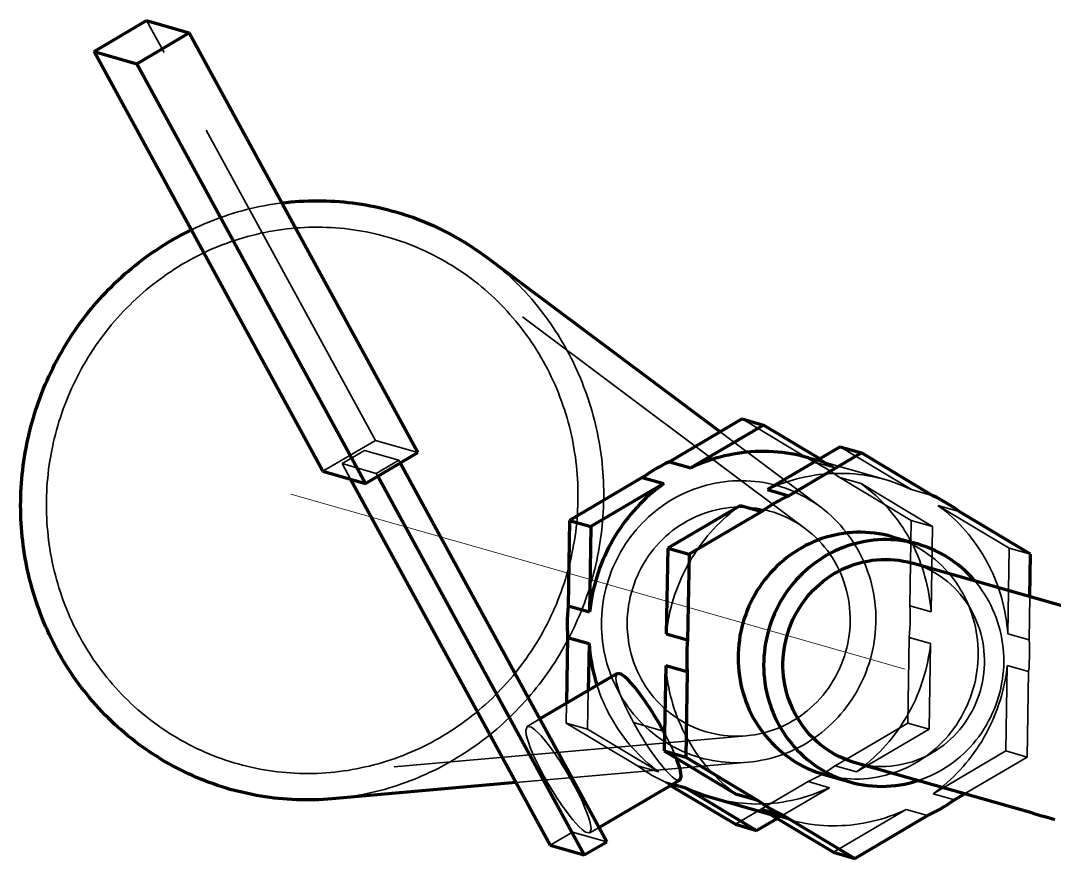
# Model space of a CAD drawing. Header units: millimetres. Extents: x 0 to 2208, y 0 to 420.
# Drawn here: x 66.9 to 78.6, y 114.28 to 123.77 of the extents above; entities that cross this region are included whole.
import ezdxf

# ---------------------------------------------------------------- set-up
doc = ezdxf.new("R2010")
doc.units = ezdxf.units.MM
doc.linetypes.add('IRAM-E-TRAZOS', pattern=[5, 4, -1])
doc.linetypes.add('IRAM-F-TRAZO-PUNTO', pattern=[20, 15, -2, 1, -2])
for name, color, linetype, lineweight in [('01-VISIBLE', 7, 'CONTINUOUS', 70), ('02-OCULTA', 4, 'IRAM-E-TRAZOS', 35), ('03-EJE', 1, 'IRAM-F-TRAZO-PUNTO', 18)]:
    doc.layers.add(name, color=color, linetype=linetype, lineweight=lineweight)

msp = doc.modelspace()

# ---------------------------------------------------------------- linework, layer by layer
at = {"layer": '01-VISIBLE'}
for p, q in [((67.728, 123.417), (68.322, 123.766)), ((68.322, 123.766), (68.804, 123.629)), ((68.21, 123.279), (68.804, 123.629)), ((71.393, 118.877), (68.804, 123.629)), ((70.317, 118.665), (67.728, 123.417)), ((67.728, 123.417), (68.21, 123.279)), ((70.799, 118.528), (68.21, 123.279)), ((74.812, 119.11), (72.168, 121.09)), ((75.061, 119.257), (74.238, 118.773)), ((75.061, 119.257), (75.302, 119.188)), ((75.302, 119.188), (74.48, 118.704)), ((75.941, 118.805), (75.302, 119.188)), ((70.799, 118.528), (71.393, 118.877)), ((76.171, 118.941), (75.348, 118.457)), ((76.413, 118.872), (75.59, 118.388)), ((76.171, 118.941), (76.413, 118.872)), ((77.219, 118.388), (76.413, 118.872)), ((73.529, 114.471), (71.193, 118.759)), ((74.238, 118.773), (74.48, 118.704)), ((75.812, 118.817), (75.912, 118.789)), ((70.317, 118.665), (70.799, 118.528)), ((72.889, 114.431), (70.63, 118.576)), ((73.275, 114.321), (70.938, 118.609)), ((73.932, 118.593), (73.109, 118.109)), ((74.174, 118.525), (73.351, 118.041)), ((73.932, 118.593), (74.174, 118.525)), ((75.348, 118.457), (75.59, 118.388)), ((75.042, 118.277), (74.22, 117.794)), ((75.042, 118.277), (75.284, 118.209)), ((75.284, 118.209), (74.461, 117.725)), ((78.326, 117.725), (77.519, 118.209)), ((73.109, 118.109), (73.093, 117.142)), ((73.109, 118.109), (73.351, 118.041)), ((73.351, 118.041), (73.335, 117.073)), ((76.758, 117.924), (77.047, 117.842)), ((74.22, 117.794), (74.203, 116.826)), ((74.22, 117.794), (74.461, 117.725)), ((74.461, 117.725), (74.445, 116.757)), ((78.318, 117.246), (78.326, 117.725)), ((78.996, 117.053), (76.986, 117.625)), ((73.093, 117.142), (73.335, 117.073)), ((73.087, 116.782), (73.075, 116.04)), ((73.087, 116.782), (73.329, 116.714)), ((74.203, 116.826), (74.445, 116.757)), ((73.329, 116.714), (73.32, 116.184)), ((74.197, 116.466), (74.181, 115.499)), ((74.197, 116.466), (74.439, 116.398)), ((73.647, 116.376), (72.772, 115.861)), ((74.439, 116.398), (74.423, 115.43)), ((74.181, 115.499), (74.423, 115.43)), ((74.181, 115.499), (74.988, 115.015)), ((74.423, 115.43), (75.229, 114.947)), ((78.353, 114.793), (76.342, 115.365)), ((72.502, 115.14), (70.422, 114.956)), ((74.356, 115.169), (73.442, 114.631)), ((74.278, 115.123), (74.419, 115.083)), ((75.991, 115.231), (76.281, 115.149)), ((74.251, 115.107), (74.985, 114.668)), ((74.419, 115.083), (75.226, 114.599)), ((74.988, 115.015), (75.229, 114.947)), ((77.465, 114.947), (77.579, 115.013)), ((74.717, 114.97), (75.377, 114.782)), ((75.288, 114.835), (75.529, 114.767)), ((75.288, 114.835), (76.095, 114.352)), ((75.529, 114.767), (76.336, 114.283)), ((76.336, 114.283), (77.159, 114.767)), ((74.985, 114.668), (75.226, 114.599)), ((75.226, 114.599), (75.457, 114.734)), ((72.889, 114.431), (73.275, 114.321)), ((73.275, 114.321), (73.529, 114.471)), ((76.095, 114.352), (76.336, 114.283))]:
    msp.add_line(p, q, dxfattribs=at)
for points in [[(69.854, 121.703), (69.903, 121.709), (69.953, 121.714), (70.003, 121.718), (70.053, 121.722), (70.103, 121.724), (70.153, 121.726), (70.203, 121.727), (70.253, 121.728), (70.303, 121.727), (70.353, 121.726), (70.403, 121.724), (70.453, 121.722), (70.503, 121.718), (70.553, 121.714), (70.603, 121.709), (70.653, 121.703), (70.702, 121.696), (70.752, 121.689), (70.801, 121.68), (70.851, 121.671), (70.9, 121.662), (70.949, 121.651), (70.997, 121.64), (71.046, 121.628), (71.094, 121.615), (71.143, 121.601), (71.191, 121.587), (71.238, 121.572), (71.286, 121.556), (71.333, 121.54), (71.38, 121.522), (71.427, 121.504), (71.473, 121.485), (71.519, 121.466), (71.565, 121.446), (71.611, 121.425), (71.656, 121.403), (71.701, 121.381), (71.745, 121.358), (71.789, 121.334), (71.833, 121.309), (71.876, 121.284), (71.919, 121.258), (71.962, 121.232), (72.004, 121.205), (72.045, 121.177), (72.087, 121.149), (72.127, 121.12), (72.168, 121.09)], [(67.311, 116.64), (67.287, 116.684), (67.264, 116.729), (67.242, 116.774), (67.22, 116.819), (67.199, 116.865), (67.179, 116.911), (67.159, 116.957), (67.14, 117.003), (67.122, 117.05), (67.104, 117.097), (67.087, 117.144), (67.071, 117.192), (67.056, 117.24), (67.041, 117.288), (67.027, 117.336), (67.014, 117.384), (67.001, 117.433), (66.989, 117.482), (66.978, 117.531), (66.967, 117.58), (66.958, 117.629), (66.948, 117.678), (66.94, 117.728), (66.933, 117.778), (66.926, 117.827), (66.92, 117.877), (66.914, 117.927), (66.909, 117.977), (66.905, 118.027), (66.902, 118.077), (66.9, 118.127), (66.898, 118.177), (66.897, 118.228), (66.896, 118.278), (66.897, 118.328), (66.898, 118.378), (66.9, 118.428), (66.902, 118.479), (66.905, 118.529), (66.909, 118.579), (66.914, 118.629), (66.919, 118.679), (66.926, 118.729), (66.932, 118.778), (66.94, 118.828), (66.948, 118.877), (66.957, 118.927), (66.967, 118.976), (66.977, 119.025), (66.988, 119.074), (67, 119.123), (67.013, 119.172), (67.026, 119.22), (67.04, 119.268), (67.054, 119.316), (67.069, 119.364), (67.085, 119.412), (67.102, 119.459), (67.119, 119.507), (67.137, 119.553), (67.156, 119.6), (67.175, 119.646), (67.195, 119.693), (67.215, 119.738), (67.237, 119.784), (67.259, 119.829), (67.281, 119.874), (67.304, 119.918), (67.328, 119.963), (67.353, 120.006), (67.378, 120.05), (67.403, 120.093), (67.43, 120.136), (67.457, 120.178), (67.484, 120.22), (67.512, 120.262), (67.541, 120.303), (67.57, 120.344), (67.6, 120.384), (67.631, 120.424), (67.662, 120.463), (67.694, 120.502), (67.726, 120.541), (67.759, 120.579), (67.792, 120.616), (67.826, 120.654), (67.86, 120.69), (67.895, 120.726), (67.931, 120.762), (67.966, 120.797), (68.003, 120.831), (68.04, 120.865), (68.077, 120.899), (68.115, 120.932), (68.154, 120.964), (68.193, 120.996), (68.232, 121.027), (68.272, 121.057), (68.312, 121.087), (68.353, 121.117), (68.394, 121.145), (68.436, 121.173), (68.478, 121.201), (68.52, 121.228), (68.563, 121.254), (68.606, 121.28), (68.65, 121.305), (68.694, 121.329), (68.738, 121.353), (68.783, 121.376), (68.828, 121.398)], [(75.812, 118.817), (75.763, 118.83), (75.714, 118.842), (75.664, 118.853), (75.614, 118.862), (75.564, 118.87), (75.514, 118.876), (75.464, 118.881), (75.413, 118.885), (75.363, 118.888), (75.312, 118.889), (75.262, 118.888), (75.211, 118.887), (75.161, 118.884), (75.11, 118.88), (75.06, 118.874), (75.01, 118.867), (74.96, 118.858), (74.91, 118.849), (74.861, 118.838), (74.812, 118.826), (74.763, 118.812), (74.715, 118.797), (74.667, 118.781), (74.619, 118.764), (74.572, 118.745), (74.526, 118.725), (74.48, 118.704)], [(74.238, 118.773), (74.193, 118.751), (74.148, 118.727), (74.103, 118.703), (74.059, 118.677), (74.016, 118.65), (73.974, 118.622), (73.932, 118.593)], [(74.174, 118.525), (74.133, 118.494), (74.093, 118.463), (74.053, 118.431), (74.015, 118.398), (73.977, 118.364), (73.94, 118.329), (73.904, 118.293), (73.869, 118.256), (73.835, 118.218), (73.802, 118.18), (73.77, 118.141), (73.739, 118.1), (73.709, 118.06), (73.68, 118.018), (73.652, 117.976), (73.625, 117.933), (73.599, 117.889), (73.574, 117.844), (73.55, 117.8), (73.528, 117.754), (73.506, 117.708), (73.486, 117.662), (73.467, 117.614), (73.449, 117.567), (73.432, 117.519), (73.416, 117.471), (73.402, 117.422), (73.389, 117.373), (73.376, 117.324), (73.366, 117.274), (73.356, 117.224), (73.348, 117.174), (73.34, 117.124), (73.335, 117.073)], [(75.59, 118.388), (75.544, 118.366), (75.499, 118.343), (75.455, 118.318), (75.411, 118.292), (75.368, 118.266), (75.325, 118.238), (75.284, 118.209)], [(77.519, 118.209), (77.479, 118.238), (77.437, 118.266), (77.395, 118.292), (77.352, 118.318), (77.309, 118.343), (77.264, 118.366), (77.219, 118.388)], [(76.758, 117.924), (76.709, 117.937), (76.66, 117.948), (76.61, 117.957), (76.561, 117.964), (76.511, 117.969), (76.46, 117.973), (76.41, 117.974), (76.36, 117.974), (76.309, 117.971), (76.259, 117.967), (76.209, 117.961), (76.16, 117.953), (76.11, 117.943), (76.061, 117.931), (76.013, 117.917), (75.965, 117.902), (75.918, 117.885), (75.871, 117.866), (75.825, 117.845), (75.78, 117.823), (75.736, 117.799), (75.693, 117.773), (75.65, 117.746), (75.609, 117.718), (75.568, 117.688), (75.529, 117.656), (75.491, 117.623), (75.454, 117.589), (75.419, 117.553), (75.384, 117.516), (75.351, 117.478), (75.32, 117.439), (75.29, 117.399), (75.261, 117.358), (75.233, 117.316), (75.208, 117.272), (75.183, 117.228), (75.161, 117.183), (75.139, 117.138), (75.12, 117.091), (75.102, 117.044), (75.086, 116.997), (75.071, 116.949), (75.058, 116.9), (75.047, 116.851), (75.037, 116.801), (75.03, 116.752), (75.023, 116.702), (75.019, 116.652), (75.017, 116.601), (75.016, 116.551), (75.017, 116.501), (75.02, 116.45), (75.024, 116.4), (75.03, 116.35), (75.038, 116.301), (75.048, 116.251), (75.06, 116.202), (75.073, 116.154), (75.088, 116.106), (75.105, 116.058), (75.123, 116.012), (75.143, 115.965), (75.165, 115.92), (75.188, 115.875), (75.214, 115.832), (75.24, 115.789), (75.268, 115.747), (75.298, 115.707), (75.329, 115.667), (75.362, 115.629), (75.396, 115.592), (75.431, 115.556), (75.468, 115.522), (75.506, 115.489), (75.545, 115.457), (75.585, 115.427), (75.627, 115.398), (75.669, 115.372), (75.713, 115.346), (75.757, 115.323), (75.803, 115.301), (75.849, 115.281), (75.896, 115.262), (75.943, 115.246), (75.991, 115.231)], [(77.047, 117.842), (76.999, 117.855), (76.949, 117.866), (76.9, 117.875), (76.85, 117.882), (76.8, 117.887), (76.75, 117.89), (76.7, 117.892), (76.649, 117.891), (76.599, 117.889), (76.549, 117.885), (76.499, 117.878), (76.449, 117.87), (76.4, 117.86), (76.351, 117.849), (76.303, 117.835), (76.255, 117.82), (76.207, 117.802), (76.161, 117.783), (76.115, 117.763), (76.07, 117.74), (76.025, 117.717), (75.982, 117.691), (75.94, 117.664), (75.898, 117.635), (75.858, 117.605), (75.819, 117.574), (75.781, 117.541), (75.744, 117.506), (75.708, 117.471), (75.674, 117.434), (75.641, 117.396), (75.609, 117.357), (75.579, 117.317), (75.55, 117.275), (75.523, 117.233), (75.497, 117.19), (75.473, 117.146), (75.45, 117.101), (75.429, 117.055), (75.409, 117.009), (75.392, 116.962), (75.375, 116.914), (75.361, 116.866), (75.348, 116.817), (75.336, 116.768), (75.327, 116.719), (75.319, 116.669), (75.313, 116.619), (75.309, 116.569), (75.306, 116.519), (75.305, 116.469), (75.306, 116.418), (75.309, 116.368), (75.314, 116.318), (75.32, 116.268), (75.328, 116.218), (75.338, 116.169), (75.349, 116.12), (75.363, 116.071), (75.378, 116.023), (75.394, 115.976), (75.413, 115.929), (75.433, 115.883), (75.455, 115.838), (75.478, 115.793), (75.503, 115.749), (75.53, 115.707), (75.558, 115.665), (75.588, 115.624), (75.619, 115.585), (75.651, 115.546), (75.685, 115.509), (75.721, 115.474), (75.757, 115.439), (75.795, 115.406), (75.835, 115.375), (75.875, 115.345), (75.916, 115.316), (75.959, 115.289), (76.002, 115.264), (76.047, 115.24), (76.092, 115.218), (76.138, 115.198), (76.185, 115.18), (76.233, 115.163), (76.281, 115.149)], [(77.694, 117.424), (77.66, 117.463), (77.624, 117.5), (77.587, 117.537), (77.548, 117.571), (77.508, 117.605), (77.466, 117.636), (77.424, 117.666), (77.38, 117.695), (77.335, 117.721), (77.289, 117.746), (77.242, 117.769), (77.195, 117.79), (77.146, 117.809), (77.097, 117.826), (77.047, 117.842)], [(75.524, 116.495), (75.526, 116.546), (75.53, 116.596), (75.536, 116.647), (75.544, 116.697), (75.555, 116.747), (75.567, 116.796), (75.582, 116.845), (75.598, 116.893), (75.617, 116.94), (75.637, 116.986), (75.659, 117.032), (75.684, 117.076), (75.71, 117.12), (75.738, 117.162), (75.767, 117.203), (75.799, 117.243), (75.832, 117.282), (75.867, 117.319), (75.903, 117.354), (75.941, 117.388), (75.98, 117.421), (76.02, 117.451), (76.062, 117.48), (76.105, 117.507), (76.149, 117.532), (76.194, 117.555), (76.241, 117.576), (76.288, 117.595), (76.336, 117.612), (76.384, 117.626), (76.433, 117.639), (76.483, 117.649), (76.533, 117.657), (76.584, 117.663), (76.634, 117.666), (76.685, 117.667), (76.736, 117.666), (76.786, 117.663), (76.837, 117.657), (76.887, 117.649), (76.937, 117.638), (76.986, 117.625)], [(73.093, 117.142), (73.088, 117.091), (73.085, 117.039), (73.083, 116.988), (73.082, 116.937), (73.082, 116.885), (73.084, 116.834), (73.087, 116.782)], [(74.445, 116.757), (74.44, 116.706), (74.437, 116.655), (74.434, 116.603), (74.434, 116.552), (74.434, 116.501), (74.436, 116.449), (74.439, 116.398)], [(70.422, 114.956), (70.372, 114.952), (70.321, 114.949), (70.271, 114.947), (70.22, 114.945), (70.169, 114.944), (70.119, 114.944), (70.068, 114.945), (70.018, 114.946), (69.967, 114.949), (69.917, 114.952), (69.866, 114.956), (69.816, 114.96), (69.765, 114.966), (69.715, 114.972), (69.665, 114.979), (69.615, 114.987), (69.565, 114.996), (69.515, 115.005), (69.466, 115.016), (69.417, 115.027), (69.367, 115.038), (69.318, 115.051), (69.269, 115.064), (69.221, 115.079), (69.173, 115.094), (69.124, 115.109), (69.077, 115.126), (69.029, 115.143), (68.982, 115.161), (68.935, 115.18), (68.888, 115.199), (68.841, 115.219), (68.795, 115.24), (68.75, 115.262), (68.704, 115.284), (68.659, 115.308), (68.615, 115.331), (68.57, 115.356), (68.526, 115.381), (68.483, 115.407), (68.44, 115.434), (68.397, 115.461), (68.355, 115.489), (68.313, 115.517), (68.272, 115.547), (68.231, 115.577), (68.191, 115.607), (68.151, 115.638), (68.111, 115.67), (68.073, 115.703), (68.034, 115.736), (67.996, 115.769), (67.959, 115.803), (67.922, 115.838), (67.886, 115.873), (67.85, 115.909), (67.815, 115.946), (67.781, 115.983), (67.747, 116.02), (67.713, 116.058), (67.68, 116.097), (67.648, 116.136), (67.617, 116.175), (67.586, 116.215), (67.555, 116.256), (67.525, 116.297), (67.496, 116.338), (67.468, 116.38), (67.44, 116.422), (67.413, 116.465), (67.386, 116.508), (67.36, 116.552), (67.335, 116.596), (67.311, 116.64)], [(73.329, 116.714), (73.333, 116.66), (73.339, 116.607), (73.346, 116.554), (73.355, 116.501), (73.365, 116.449), (73.377, 116.397), (73.389, 116.345), (73.404, 116.293), (73.419, 116.242)], [(76.342, 115.365), (76.295, 115.38), (76.248, 115.397), (76.201, 115.416), (76.156, 115.437), (76.112, 115.46), (76.068, 115.485), (76.026, 115.512), (75.986, 115.541), (75.946, 115.572), (75.908, 115.604), (75.872, 115.639), (75.837, 115.674), (75.803, 115.712), (75.771, 115.75), (75.741, 115.79), (75.713, 115.832), (75.687, 115.874), (75.662, 115.918), (75.64, 115.962), (75.619, 116.008), (75.6, 116.054), (75.584, 116.101), (75.569, 116.149), (75.556, 116.198), (75.546, 116.246), (75.537, 116.296), (75.531, 116.345), (75.526, 116.395), (75.524, 116.445), (75.524, 116.495)], [(74.17, 115.724), (74.146, 115.768), (74.121, 115.812), (74.096, 115.855), (74.07, 115.898), (74.043, 115.941), (74.016, 115.984), (73.988, 116.026), (73.96, 116.067), (73.931, 116.108), (73.901, 116.149), (73.87, 116.189), (73.839, 116.228), (73.806, 116.266), (73.771, 116.303), (73.735, 116.337), (73.694, 116.367), (73.647, 116.376)], [(74.185, 115.698), (74.182, 115.702), (74.18, 115.707), (74.178, 115.711), (74.175, 115.715), (74.173, 115.72), (74.17, 115.724)], [(74.356, 115.169), (74.372, 115.208), (74.368, 115.251), (74.359, 115.294), (74.346, 115.336), (74.332, 115.377), (74.317, 115.418)], [(76.281, 115.149), (76.331, 115.135), (76.382, 115.124), (76.433, 115.115), (76.485, 115.108), (76.537, 115.103), (76.589, 115.1), (76.641, 115.098), (76.693, 115.1), (76.745, 115.103), (76.797, 115.108), (76.849, 115.115), (76.9, 115.124), (76.951, 115.135), (77.001, 115.148), (77.051, 115.163)], [(74.419, 115.083), (74.467, 115.06), (74.516, 115.039), (74.566, 115.02), (74.616, 115.002), (74.666, 114.985), (74.717, 114.97)], [(75.229, 114.947), (75.27, 114.918), (75.312, 114.89), (75.354, 114.863), (75.397, 114.837), (75.44, 114.812), (75.485, 114.789), (75.529, 114.767)], [(77.159, 114.767), (77.205, 114.789), (77.25, 114.812), (77.294, 114.837), (77.338, 114.863), (77.381, 114.89), (77.423, 114.918), (77.465, 114.947)], [(78.353, 114.793), (78.402, 114.779), (78.452, 114.765), (78.501, 114.751), (78.55, 114.737), (78.6, 114.723)]]:
    msp.add_lwpolyline(points, dxfattribs=at)
at = {"layer": '02-OCULTA'}
for p, q in [((70.911, 119.014), (68.322, 123.766)), ((75.777, 118.015), (71.994, 120.847)), ((75.868, 118.773), (75.061, 119.257)), ((75.951, 118.258), (74.812, 119.11)), ((70.317, 118.665), (70.911, 119.014)), ((70.911, 119.014), (71.393, 118.877)), ((70.789, 118.901), (70.535, 118.751)), ((70.789, 118.901), (71.175, 118.791)), ((73.143, 114.581), (70.789, 118.901)), ((76.978, 118.457), (76.171, 118.941)), ((70.535, 118.751), (70.921, 118.641)), ((70.63, 118.576), (70.535, 118.751)), ((71.175, 118.791), (70.921, 118.641)), ((71.193, 118.759), (71.175, 118.791)), ((75.868, 118.773), (76.109, 118.704)), ((75.912, 118.789), (76.681, 118.57)), ((76.109, 118.704), (75.941, 118.805)), ((70.938, 118.609), (70.921, 118.641)), ((76.168, 118.593), (76.409, 118.525)), ((76.975, 118.109), (76.168, 118.593)), ((77.216, 118.041), (76.409, 118.525)), ((76.978, 118.457), (77.219, 118.388)), ((77.278, 118.277), (77.519, 118.209)), ((78.085, 117.794), (77.278, 118.277)), ((76.959, 117.142), (76.975, 118.109)), ((76.975, 118.109), (77.216, 118.041)), ((77.2, 117.073), (77.216, 118.041)), ((78.069, 116.826), (78.085, 117.794)), ((78.085, 117.794), (78.326, 117.725)), ((78.31, 116.757), (78.318, 117.246)), ((76.959, 117.142), (77.2, 117.073)), ((76.936, 115.815), (76.953, 116.782)), ((76.953, 116.782), (77.194, 116.714)), ((78.069, 116.826), (78.31, 116.757)), ((77.178, 115.746), (77.194, 116.714)), ((78.047, 115.499), (78.063, 116.466)), ((78.063, 116.466), (78.304, 116.398)), ((78.288, 115.43), (78.304, 116.398)), ((73.32, 116.184), (73.312, 115.746)), ((73.075, 116.04), (73.071, 115.815)), ((72.772, 115.861), (72.628, 115.777)), ((73.833, 115.82), (74.17, 115.724)), ((73.071, 115.815), (73.878, 115.331)), ((73.071, 115.815), (73.312, 115.746)), ((73.312, 115.746), (74.119, 115.263)), ((76.114, 115.331), (76.936, 115.815)), ((76.355, 115.263), (77.178, 115.746)), ((76.936, 115.815), (77.178, 115.746)), ((75.109, 115.67), (70.402, 115.255)), ((77.224, 115.015), (78.047, 115.499)), ((78.047, 115.499), (78.288, 115.43)), ((75.129, 115.372), (72.502, 115.14)), ((77.579, 115.013), (78.288, 115.43)), ((73.878, 115.331), (74.119, 115.263)), ((76.114, 115.331), (76.355, 115.263)), ((74.178, 115.151), (74.278, 115.123)), ((74.178, 115.151), (74.251, 115.107)), ((74.985, 114.668), (75.808, 115.151)), ((75.808, 115.151), (76.049, 115.083)), ((75.457, 114.734), (76.049, 115.083)), ((77.224, 115.015), (77.465, 114.947)), ((75.377, 114.782), (75.586, 114.723)), ((76.095, 114.352), (76.918, 114.835)), ((76.918, 114.835), (77.159, 114.767)), ((72.889, 114.431), (73.143, 114.581)), ((73.143, 114.581), (73.529, 114.471)), ((73.442, 114.631), (73.338, 114.57))]:
    msp.add_line(p, q, dxfattribs=at)
for points in [[(68.828, 121.398), (68.874, 121.42), (68.92, 121.441), (68.967, 121.462), (69.014, 121.482), (69.062, 121.501), (69.11, 121.519), (69.158, 121.537), (69.206, 121.554), (69.255, 121.57), (69.304, 121.585), (69.353, 121.6), (69.402, 121.614), (69.451, 121.627), (69.501, 121.639), (69.551, 121.651), (69.601, 121.661), (69.651, 121.671), (69.702, 121.68), (69.752, 121.689), (69.803, 121.696), (69.854, 121.703)], [(67.565, 116.79), (67.541, 116.834), (67.519, 116.879), (67.496, 116.924), (67.475, 116.969), (67.454, 117.015), (67.434, 117.061), (67.415, 117.108), (67.396, 117.154), (67.379, 117.202), (67.362, 117.249), (67.346, 117.297), (67.33, 117.344), (67.316, 117.393), (67.302, 117.441), (67.289, 117.489), (67.276, 117.538), (67.265, 117.587), (67.254, 117.636), (67.244, 117.686), (67.235, 117.735), (67.227, 117.785), (67.219, 117.835), (67.213, 117.884), (67.207, 117.934), (67.202, 117.984), (67.197, 118.034), (67.194, 118.085), (67.191, 118.135), (67.189, 118.185), (67.188, 118.235), (67.188, 118.286), (67.188, 118.336), (67.189, 118.386), (67.191, 118.437), (67.194, 118.487), (67.198, 118.537), (67.202, 118.587), (67.207, 118.637), (67.213, 118.687), (67.22, 118.737), (67.228, 118.787), (67.236, 118.836), (67.245, 118.886), (67.255, 118.935), (67.266, 118.984), (67.277, 119.033), (67.289, 119.082), (67.302, 119.13), (67.316, 119.179), (67.33, 119.227), (67.346, 119.275), (67.362, 119.323), (67.378, 119.37), (67.396, 119.417), (67.414, 119.464), (67.433, 119.511), (67.453, 119.557), (67.473, 119.603), (67.494, 119.649), (67.516, 119.694), (67.539, 119.739), (67.562, 119.783), (67.586, 119.828), (67.611, 119.872), (67.636, 119.915), (67.662, 119.958), (67.689, 120.001), (67.716, 120.043), (67.744, 120.085), (67.773, 120.126), (67.802, 120.167), (67.832, 120.207), (67.863, 120.247), (67.894, 120.286), (67.926, 120.325), (67.959, 120.364), (67.992, 120.401), (68.025, 120.439), (68.06, 120.476), (68.095, 120.512), (68.13, 120.547), (68.166, 120.583), (68.203, 120.617), (68.24, 120.651), (68.278, 120.684), (68.316, 120.717), (68.355, 120.749), (68.394, 120.78), (68.434, 120.811), (68.474, 120.841), (68.515, 120.871), (68.556, 120.899), (68.598, 120.928), (68.64, 120.955), (68.683, 120.982), (68.726, 121.008), (68.769, 121.033), (68.813, 121.058), (68.857, 121.081), (68.902, 121.105), (68.947, 121.127), (68.992, 121.149), (69.038, 121.17), (69.084, 121.19), (69.131, 121.209), (69.177, 121.228), (69.224, 121.245), (69.272, 121.262), (69.319, 121.278), (69.367, 121.294), (69.415, 121.308), (69.464, 121.322), (69.512, 121.335), (69.561, 121.347), (69.61, 121.359), (69.659, 121.369), (69.709, 121.379), (69.758, 121.387), (69.808, 121.395), (69.858, 121.403), (69.908, 121.409), (69.958, 121.414), (70.008, 121.419), (70.058, 121.422), (70.108, 121.425), (70.158, 121.427), (70.209, 121.428), (70.259, 121.429), (70.309, 121.428), (70.36, 121.426), (70.41, 121.424), (70.46, 121.421), (70.51, 121.417), (70.56, 121.412), (70.61, 121.406), (70.66, 121.399), (70.71, 121.392), (70.759, 121.383), (70.809, 121.374), (70.858, 121.364), (70.907, 121.353), (70.956, 121.341), (71.005, 121.328), (71.053, 121.315), (71.101, 121.301), (71.149, 121.285), (71.197, 121.269), (71.244, 121.253), (71.292, 121.235), (71.338, 121.217), (71.385, 121.197), (71.431, 121.177), (71.477, 121.156), (71.522, 121.135), (71.567, 121.112), (71.612, 121.089), (71.656, 121.065), (71.7, 121.04), (71.743, 121.015), (71.786, 120.989), (71.829, 120.962), (71.871, 120.934), (71.912, 120.906), (71.953, 120.877), (71.994, 120.847)], [(72.168, 121.09), (72.208, 121.059), (72.247, 121.029), (72.286, 120.997), (72.324, 120.965), (72.362, 120.932), (72.4, 120.899), (72.437, 120.865), (72.473, 120.83), (72.509, 120.795), (72.544, 120.76), (72.579, 120.723), (72.613, 120.687), (72.647, 120.649), (72.68, 120.612), (72.712, 120.574), (72.744, 120.535), (72.776, 120.496), (72.806, 120.456), (72.836, 120.416), (72.866, 120.375), (72.895, 120.334), (72.923, 120.293), (72.951, 120.251), (72.978, 120.209), (73.004, 120.166), (73.03, 120.123), (73.055, 120.08), (73.079, 120.036), (73.103, 119.992), (73.126, 119.947), (73.148, 119.902), (73.17, 119.857), (73.191, 119.811), (73.211, 119.766), (73.231, 119.72), (73.25, 119.673), (73.268, 119.626), (73.286, 119.579), (73.303, 119.532), (73.319, 119.485), (73.335, 119.437), (73.349, 119.389), (73.363, 119.341), (73.377, 119.293), (73.39, 119.244), (73.401, 119.196), (73.413, 119.147), (73.423, 119.098), (73.433, 119.048), (73.442, 118.999), (73.451, 118.95), (73.458, 118.9), (73.465, 118.85), (73.472, 118.801), (73.477, 118.751), (73.482, 118.701), (73.486, 118.651), (73.489, 118.601), (73.492, 118.551), (73.494, 118.501), (73.495, 118.451), (73.495, 118.4), (73.495, 118.35), (73.494, 118.3), (73.492, 118.25), (73.49, 118.2), (73.487, 118.15), (73.483, 118.1), (73.478, 118.05), (73.473, 118), (73.467, 117.95), (73.46, 117.901), (73.453, 117.851), (73.445, 117.802), (73.436, 117.752), (73.426, 117.703), (73.416, 117.654), (73.405, 117.605), (73.394, 117.556), (73.381, 117.508), (73.368, 117.459), (73.354, 117.411), (73.34, 117.363), (73.325, 117.315), (73.309, 117.267), (73.293, 117.22), (73.276, 117.173), (73.258, 117.126), (73.239, 117.079), (73.22, 117.033), (73.2, 116.987), (73.18, 116.941), (73.159, 116.896), (73.137, 116.851), (73.115, 116.806), (73.092, 116.761), (73.068, 116.717), (73.044, 116.673), (73.019, 116.63), (72.993, 116.586), (72.967, 116.544), (72.94, 116.501), (72.913, 116.459), (72.885, 116.418), (72.856, 116.376), (72.827, 116.336), (72.797, 116.295), (72.767, 116.255), (72.736, 116.216), (72.704, 116.177), (72.672, 116.138), (72.64, 116.1), (72.607, 116.063), (72.573, 116.026), (72.539, 115.989), (72.504, 115.953), (72.469, 115.917), (72.433, 115.882), (72.396, 115.848), (72.36, 115.813), (72.322, 115.78), (72.284, 115.747), (72.246, 115.715), (72.207, 115.683), (72.168, 115.652), (72.128, 115.621), (72.088, 115.591), (72.048, 115.561), (72.007, 115.533), (71.965, 115.504), (71.923, 115.477), (71.881, 115.45), (71.838, 115.423), (71.795, 115.398), (71.752, 115.373), (71.708, 115.348), (71.664, 115.324), (71.62, 115.301), (71.575, 115.279), (71.529, 115.257), (71.484, 115.236), (71.438, 115.216), (71.392, 115.196), (71.346, 115.177), (71.299, 115.159), (71.252, 115.141), (71.205, 115.125), (71.157, 115.108), (71.109, 115.093), (71.061, 115.078), (71.013, 115.064), (70.965, 115.051), (70.916, 115.039), (70.868, 115.027), (70.819, 115.016), (70.77, 115.006), (70.72, 114.997), (70.671, 114.988), (70.621, 114.98), (70.572, 114.973), (70.522, 114.967), (70.472, 114.961), (70.422, 114.956)], [(71.994, 120.847), (72.033, 120.817), (72.073, 120.786), (72.111, 120.754), (72.15, 120.722), (72.187, 120.689), (72.224, 120.655), (72.261, 120.621), (72.297, 120.586), (72.332, 120.551), (72.367, 120.515), (72.401, 120.478), (72.434, 120.441), (72.467, 120.403), (72.5, 120.365), (72.531, 120.326), (72.562, 120.287), (72.592, 120.247), (72.622, 120.207), (72.651, 120.166), (72.679, 120.125), (72.707, 120.083), (72.734, 120.041), (72.76, 119.998), (72.785, 119.955), (72.81, 119.912), (72.834, 119.868), (72.858, 119.824), (72.88, 119.779), (72.902, 119.734), (72.923, 119.689), (72.944, 119.643), (72.963, 119.597), (72.982, 119.551), (73, 119.504), (73.018, 119.457), (73.034, 119.41), (73.05, 119.363), (73.065, 119.315), (73.08, 119.267), (73.093, 119.219), (73.106, 119.171), (73.118, 119.122), (73.129, 119.073), (73.14, 119.024), (73.149, 118.975), (73.158, 118.926), (73.166, 118.877), (73.174, 118.827), (73.18, 118.778), (73.186, 118.728), (73.191, 118.678), (73.195, 118.628), (73.199, 118.578), (73.201, 118.529), (73.203, 118.479), (73.204, 118.429), (73.204, 118.379), (73.204, 118.329), (73.202, 118.279), (73.2, 118.229), (73.197, 118.179), (73.194, 118.129), (73.189, 118.079), (73.184, 118.029), (73.178, 117.98), (73.171, 117.93), (73.163, 117.881), (73.155, 117.831), (73.146, 117.782), (73.136, 117.733), (73.125, 117.684), (73.114, 117.635), (73.102, 117.587), (73.089, 117.539), (73.075, 117.49), (73.061, 117.443), (73.046, 117.395), (73.03, 117.348), (73.013, 117.3), (72.996, 117.253), (72.977, 117.207), (72.959, 117.161), (72.939, 117.114), (72.919, 117.069), (72.898, 117.023), (72.876, 116.978), (72.854, 116.934), (72.83, 116.889), (72.807, 116.845), (72.782, 116.802), (72.757, 116.758), (72.731, 116.716), (72.704, 116.673), (72.677, 116.631), (72.649, 116.59), (72.621, 116.549), (72.592, 116.508), (72.562, 116.468), (72.532, 116.428), (72.501, 116.389), (72.469, 116.35), (72.437, 116.312), (72.404, 116.274), (72.37, 116.237), (72.336, 116.2), (72.302, 116.164), (72.266, 116.129), (72.231, 116.094), (72.194, 116.06), (72.157, 116.026), (72.12, 115.993), (72.082, 115.96), (72.043, 115.928), (72.004, 115.897), (71.965, 115.866), (71.925, 115.836), (71.885, 115.806), (71.844, 115.778), (71.802, 115.75), (71.76, 115.722), (71.718, 115.696), (71.675, 115.669), (71.632, 115.644), (71.589, 115.62), (71.545, 115.596), (71.5, 115.572), (71.456, 115.55), (71.411, 115.528), (71.365, 115.507), (71.32, 115.487), (71.273, 115.468), (71.227, 115.449), (71.18, 115.431), (71.133, 115.414), (71.086, 115.398), (71.038, 115.382), (70.991, 115.367), (70.943, 115.354), (70.894, 115.34), (70.846, 115.328), (70.797, 115.317), (70.748, 115.306), (70.699, 115.296), (70.65, 115.287), (70.601, 115.279), (70.551, 115.272), (70.502, 115.265), (70.452, 115.259), (70.402, 115.255)], [(76.109, 118.704), (76.061, 118.727), (76.012, 118.748), (75.963, 118.767), (75.913, 118.785), (75.863, 118.802), (75.812, 118.817)], [(76.168, 118.593), (76.127, 118.622), (76.086, 118.65), (76.043, 118.677), (76.001, 118.703), (75.957, 118.727), (75.913, 118.751), (75.868, 118.773)], [(76.681, 118.57), (76.632, 118.583), (76.582, 118.595), (76.533, 118.605), (76.483, 118.615), (76.433, 118.623), (76.383, 118.629), (76.333, 118.634), (76.282, 118.638), (76.232, 118.64), (76.181, 118.641), (76.131, 118.641), (76.08, 118.64), (76.03, 118.637), (75.979, 118.632), (75.929, 118.627), (75.879, 118.62), (75.829, 118.611), (75.779, 118.602), (75.73, 118.591), (75.681, 118.578), (75.632, 118.565), (75.584, 118.55), (75.536, 118.534), (75.488, 118.517), (75.441, 118.498), (75.394, 118.478), (75.348, 118.457)], [(73.665, 116.164), (73.642, 116.209), (73.62, 116.254), (73.599, 116.3), (73.58, 116.347), (73.563, 116.394), (73.547, 116.442), (73.532, 116.49), (73.519, 116.539), (73.508, 116.588), (73.498, 116.637), (73.489, 116.687), (73.482, 116.737), (73.477, 116.787), (73.473, 116.837), (73.471, 116.887), (73.47, 116.938), (73.471, 116.988), (73.473, 117.039), (73.477, 117.089), (73.483, 117.139), (73.49, 117.189), (73.498, 117.238), (73.508, 117.288), (73.52, 117.337), (73.533, 117.386), (73.548, 117.434), (73.564, 117.482), (73.581, 117.529), (73.6, 117.576), (73.62, 117.622), (73.642, 117.667), (73.665, 117.712), (73.689, 117.756), (73.715, 117.799), (73.742, 117.842), (73.771, 117.884), (73.8, 117.924), (73.831, 117.964), (73.863, 118.003), (73.896, 118.041), (73.931, 118.078), (73.967, 118.113), (74.003, 118.148), (74.041, 118.181), (74.08, 118.213), (74.12, 118.244), (74.16, 118.274), (74.202, 118.302), (74.244, 118.329), (74.288, 118.355), (74.332, 118.379), (74.377, 118.402), (74.423, 118.424), (74.469, 118.443), (74.516, 118.462), (74.563, 118.479), (74.611, 118.494), (74.66, 118.508), (74.709, 118.52), (74.758, 118.53), (74.808, 118.539), (74.857, 118.546), (74.908, 118.552), (74.958, 118.556), (75.008, 118.558), (75.059, 118.558), (75.109, 118.557), (75.159, 118.554), (75.209, 118.55), (75.259, 118.544), (75.309, 118.536), (75.359, 118.526), (75.408, 118.515), (75.457, 118.502), (75.505, 118.488), (75.553, 118.472), (75.6, 118.454), (75.646, 118.435), (75.692, 118.414), (75.737, 118.392), (75.782, 118.368), (75.825, 118.343), (75.868, 118.316), (75.91, 118.288), (75.951, 118.258)], [(76.961, 117.891), (76.936, 117.937), (76.908, 117.983), (76.88, 118.027), (76.85, 118.071), (76.82, 118.114), (76.788, 118.157), (76.754, 118.198), (76.72, 118.238), (76.685, 118.278), (76.649, 118.316), (76.611, 118.354), (76.573, 118.39), (76.533, 118.425), (76.493, 118.46), (76.451, 118.493), (76.409, 118.525)], [(76.978, 118.457), (76.93, 118.479), (76.881, 118.5), (76.832, 118.52), (76.782, 118.538), (76.731, 118.555), (76.681, 118.57)], [(75.042, 118.277), (75.002, 118.247), (74.961, 118.216), (74.922, 118.184), (74.884, 118.151), (74.846, 118.117), (74.809, 118.082), (74.773, 118.046), (74.738, 118.009), (74.704, 117.971), (74.671, 117.933), (74.639, 117.893), (74.608, 117.853), (74.578, 117.812), (74.549, 117.771), (74.521, 117.728), (74.494, 117.685), (74.468, 117.642), (74.443, 117.597), (74.419, 117.552), (74.397, 117.507), (74.375, 117.461), (74.355, 117.414), (74.336, 117.367), (74.318, 117.32), (74.301, 117.272), (74.285, 117.224), (74.271, 117.175), (74.257, 117.126), (74.245, 117.076), (74.234, 117.027), (74.225, 116.977), (74.216, 116.927), (74.209, 116.877), (74.203, 116.826)], [(77.83, 117.644), (77.804, 117.69), (77.777, 117.735), (77.749, 117.78), (77.719, 117.824), (77.688, 117.867), (77.656, 117.909), (77.623, 117.951), (77.589, 117.991), (77.554, 118.03), (77.517, 118.069), (77.48, 118.106), (77.442, 118.143), (77.402, 118.178), (77.362, 118.212), (77.32, 118.245), (77.278, 118.277)], [(73.92, 116.314), (73.896, 116.359), (73.875, 116.404), (73.855, 116.451), (73.837, 116.498), (73.821, 116.546), (73.807, 116.594), (73.795, 116.643), (73.785, 116.692), (73.776, 116.742), (73.77, 116.792), (73.765, 116.842), (73.762, 116.893), (73.761, 116.943), (73.762, 116.993), (73.765, 117.044), (73.77, 117.094), (73.777, 117.144), (73.786, 117.194), (73.796, 117.243), (73.808, 117.292), (73.823, 117.34), (73.839, 117.388), (73.856, 117.435), (73.876, 117.482), (73.897, 117.528), (73.92, 117.573), (73.945, 117.617), (73.971, 117.66), (73.999, 117.702), (74.028, 117.743), (74.059, 117.782), (74.092, 117.821), (74.126, 117.858), (74.161, 117.894), (74.198, 117.929), (74.236, 117.962), (74.275, 117.994), (74.316, 118.024), (74.357, 118.052), (74.4, 118.079), (74.444, 118.104), (74.488, 118.127), (74.534, 118.149), (74.58, 118.169), (74.628, 118.187), (74.675, 118.203), (74.724, 118.217), (74.773, 118.229), (74.822, 118.239), (74.872, 118.247), (74.922, 118.253), (74.972, 118.257), (75.023, 118.259), (75.073, 118.259), (75.124, 118.257), (75.174, 118.252), (75.224, 118.246), (75.274, 118.237), (75.323, 118.227), (75.372, 118.215), (75.42, 118.2), (75.468, 118.183), (75.515, 118.165), (75.561, 118.145), (75.606, 118.122), (75.65, 118.098), (75.694, 118.072), (75.736, 118.045), (75.777, 118.015)], [(75.951, 118.258), (75.991, 118.227), (76.03, 118.195), (76.068, 118.161), (76.104, 118.126), (76.14, 118.09), (76.174, 118.053), (76.207, 118.015), (76.239, 117.976), (76.27, 117.935), (76.299, 117.894), (76.327, 117.852), (76.353, 117.809), (76.378, 117.765), (76.402, 117.72), (76.424, 117.674), (76.445, 117.628), (76.464, 117.581), (76.482, 117.534), (76.498, 117.486), (76.513, 117.438), (76.526, 117.389), (76.538, 117.34), (76.548, 117.29), (76.556, 117.24), (76.563, 117.19), (76.569, 117.14), (76.573, 117.089), (76.575, 117.039), (76.576, 116.988), (76.575, 116.937), (76.572, 116.887), (76.568, 116.836), (76.563, 116.786), (76.556, 116.736), (76.547, 116.686), (76.537, 116.636), (76.526, 116.587), (76.513, 116.538), (76.498, 116.49), (76.482, 116.442), (76.464, 116.394), (76.445, 116.347), (76.425, 116.301), (76.403, 116.255), (76.38, 116.211), (76.355, 116.166), (76.329, 116.123), (76.302, 116.08), (76.274, 116.038), (76.244, 115.998), (76.213, 115.958), (76.18, 115.919), (76.147, 115.881), (76.112, 115.844), (76.076, 115.808), (76.039, 115.774), (76.001, 115.74), (75.962, 115.708), (75.922, 115.677), (75.881, 115.647), (75.839, 115.619), (75.796, 115.592), (75.753, 115.566), (75.708, 115.542), (75.663, 115.519), (75.617, 115.498), (75.571, 115.478), (75.523, 115.46), (75.476, 115.444), (75.427, 115.428), (75.378, 115.415), (75.329, 115.403), (75.28, 115.393), (75.23, 115.384), (75.18, 115.377), (75.129, 115.372)], [(75.777, 118.015), (75.817, 117.984), (75.855, 117.952), (75.892, 117.917), (75.928, 117.882), (75.962, 117.845), (75.995, 117.806), (76.026, 117.767), (76.055, 117.726), (76.083, 117.684), (76.109, 117.641), (76.134, 117.597), (76.156, 117.552), (76.177, 117.506), (76.196, 117.459), (76.214, 117.412), (76.229, 117.364), (76.243, 117.315), (76.254, 117.266), (76.264, 117.217), (76.272, 117.167), (76.278, 117.117), (76.282, 117.067), (76.284, 117.016), (76.284, 116.966), (76.283, 116.916), (76.279, 116.865), (76.274, 116.815), (76.266, 116.765), (76.257, 116.716), (76.246, 116.667), (76.233, 116.618), (76.219, 116.57), (76.202, 116.522), (76.184, 116.475), (76.164, 116.429), (76.142, 116.383), (76.119, 116.339), (76.093, 116.295), (76.067, 116.252), (76.038, 116.211), (76.008, 116.17), (75.977, 116.131), (75.944, 116.092), (75.91, 116.055), (75.874, 116.02), (75.837, 115.986), (75.798, 115.953), (75.759, 115.922), (75.718, 115.892), (75.676, 115.864), (75.633, 115.838), (75.589, 115.813), (75.544, 115.791), (75.498, 115.769), (75.452, 115.75), (75.405, 115.733), (75.357, 115.718), (75.308, 115.704), (75.259, 115.693), (75.209, 115.683), (75.16, 115.676), (75.109, 115.67)], [(77.563, 117.276), (77.538, 117.32), (77.511, 117.363), (77.483, 117.405), (77.453, 117.446), (77.422, 117.485), (77.389, 117.524), (77.355, 117.561), (77.32, 117.597), (77.283, 117.632), (77.245, 117.665), (77.206, 117.697), (77.165, 117.727), (77.123, 117.756), (77.081, 117.783), (77.037, 117.808), (76.993, 117.832), (76.947, 117.854), (76.901, 117.874), (76.854, 117.893), (76.806, 117.909), (76.758, 117.924)], [(77.2, 117.073), (77.196, 117.124), (77.19, 117.174), (77.184, 117.224), (77.176, 117.274), (77.166, 117.323), (77.156, 117.373), (77.144, 117.422), (77.131, 117.471), (77.117, 117.519), (77.102, 117.567), (77.086, 117.615), (77.068, 117.662), (77.049, 117.709), (77.029, 117.756), (77.007, 117.801), (76.985, 117.847), (76.961, 117.891)], [(76.986, 117.625), (77.034, 117.61), (77.081, 117.593), (77.128, 117.574), (77.174, 117.553), (77.218, 117.529), (77.262, 117.504), (77.304, 117.476), (77.345, 117.447), (77.385, 117.416), (77.423, 117.383), (77.46, 117.348), (77.495, 117.312), (77.529, 117.275), (77.56, 117.235), (77.59, 117.195), (77.619, 117.153), (77.645, 117.11), (77.669, 117.066), (77.692, 117.021), (77.712, 116.975), (77.731, 116.928), (77.747, 116.88), (77.762, 116.832), (77.774, 116.783), (77.784, 116.733), (77.793, 116.684), (77.799, 116.633), (77.802, 116.583), (77.804, 116.533), (77.804, 116.482), (77.801, 116.432), (77.797, 116.382), (77.79, 116.332), (77.782, 116.282), (77.771, 116.233), (77.758, 116.184), (77.743, 116.136), (77.726, 116.088), (77.708, 116.041), (77.687, 115.995), (77.664, 115.95), (77.64, 115.906), (77.614, 115.863), (77.586, 115.821), (77.556, 115.78), (77.524, 115.741), (77.491, 115.703), (77.456, 115.666), (77.42, 115.631), (77.382, 115.598), (77.343, 115.566), (77.303, 115.536), (77.261, 115.507), (77.218, 115.481), (77.174, 115.456), (77.129, 115.433), (77.083, 115.413), (77.036, 115.394), (76.989, 115.377), (76.94, 115.363), (76.891, 115.351), (76.842, 115.341), (76.792, 115.333), (76.742, 115.327), (76.692, 115.324), (76.641, 115.323), (76.591, 115.324), (76.541, 115.328), (76.49, 115.334), (76.441, 115.342), (76.391, 115.352), (76.342, 115.365)], [(78.069, 116.826), (78.065, 116.876), (78.059, 116.927), (78.052, 116.977), (78.044, 117.027), (78.035, 117.076), (78.025, 117.126), (78.013, 117.175), (78, 117.224), (77.986, 117.272), (77.971, 117.32), (77.954, 117.368), (77.937, 117.415), (77.918, 117.462), (77.898, 117.508), (77.876, 117.554), (77.854, 117.599), (77.83, 117.644)], [(77.852, 117.194), (77.829, 117.234), (77.805, 117.274), (77.779, 117.313), (77.752, 117.351), (77.724, 117.388), (77.694, 117.424)], [(75.991, 115.231), (76.04, 115.218), (76.089, 115.207), (76.138, 115.198), (76.188, 115.191), (76.238, 115.186), (76.288, 115.182), (76.338, 115.181), (76.389, 115.181), (76.439, 115.184), (76.489, 115.188), (76.539, 115.194), (76.588, 115.202), (76.638, 115.212), (76.687, 115.224), (76.735, 115.238), (76.783, 115.253), (76.83, 115.27), (76.877, 115.289), (76.923, 115.309), (76.968, 115.332), (77.012, 115.356), (77.055, 115.381), (77.098, 115.408), (77.139, 115.437), (77.179, 115.467), (77.218, 115.498), (77.256, 115.531), (77.293, 115.565), (77.329, 115.601), (77.363, 115.637), (77.396, 115.675), (77.428, 115.714), (77.458, 115.754), (77.487, 115.796), (77.514, 115.838), (77.54, 115.881), (77.564, 115.925), (77.587, 115.97), (77.608, 116.015), (77.628, 116.061), (77.646, 116.108), (77.662, 116.156), (77.677, 116.204), (77.69, 116.252), (77.701, 116.301), (77.711, 116.351), (77.719, 116.4), (77.725, 116.45), (77.73, 116.5), (77.732, 116.551), (77.733, 116.601), (77.732, 116.651), (77.73, 116.701), (77.725, 116.751), (77.719, 116.801), (77.711, 116.851), (77.702, 116.9), (77.69, 116.949), (77.677, 116.998), (77.662, 117.046), (77.646, 117.093), (77.627, 117.14), (77.607, 117.186), (77.586, 117.231), (77.563, 117.276)], [(76.953, 116.782), (76.957, 116.834), (76.961, 116.885), (76.963, 116.936), (76.964, 116.988), (76.963, 117.039), (76.962, 117.091), (76.959, 117.142)], [(77.051, 115.163), (77.099, 115.18), (77.146, 115.198), (77.193, 115.218), (77.239, 115.24), (77.284, 115.263), (77.328, 115.288), (77.371, 115.315), (77.413, 115.343), (77.454, 115.373), (77.494, 115.404), (77.533, 115.437), (77.571, 115.471), (77.607, 115.506), (77.642, 115.543), (77.676, 115.581), (77.708, 115.62), (77.739, 115.66), (77.769, 115.701), (77.797, 115.744), (77.823, 115.787), (77.848, 115.831), (77.871, 115.876), (77.893, 115.922), (77.913, 115.968), (77.932, 116.016), (77.949, 116.063), (77.964, 116.112), (77.977, 116.161), (77.989, 116.21), (77.999, 116.26), (78.007, 116.31), (78.014, 116.36), (78.019, 116.411), (78.022, 116.461), (78.023, 116.512), (78.022, 116.563), (78.02, 116.613), (78.015, 116.664), (78.009, 116.714), (78.002, 116.764), (77.992, 116.814), (77.981, 116.864), (77.967, 116.913), (77.952, 116.961), (77.936, 117.009), (77.917, 117.056), (77.897, 117.103), (77.876, 117.149), (77.852, 117.194)], [(70.402, 115.255), (70.352, 115.251), (70.302, 115.247), (70.252, 115.245), (70.202, 115.244), (70.151, 115.243), (70.101, 115.243), (70.051, 115.245), (70.001, 115.247), (69.951, 115.25), (69.901, 115.253), (69.851, 115.258), (69.801, 115.263), (69.751, 115.27), (69.701, 115.277), (69.652, 115.285), (69.602, 115.294), (69.553, 115.304), (69.504, 115.314), (69.455, 115.326), (69.406, 115.338), (69.358, 115.351), (69.31, 115.365), (69.262, 115.38), (69.214, 115.396), (69.166, 115.412), (69.119, 115.429), (69.072, 115.448), (69.026, 115.466), (68.98, 115.486), (68.934, 115.507), (68.888, 115.528), (68.843, 115.55), (68.798, 115.573), (68.754, 115.597), (68.71, 115.621), (68.667, 115.646), (68.624, 115.672), (68.581, 115.698), (68.539, 115.726), (68.497, 115.754), (68.456, 115.783), (68.415, 115.812), (68.375, 115.842), (68.336, 115.873), (68.296, 115.905), (68.258, 115.937), (68.22, 115.969), (68.182, 116.003), (68.145, 116.037), (68.109, 116.072), (68.073, 116.107), (68.038, 116.143), (68.004, 116.179), (67.97, 116.217), (67.937, 116.254), (67.904, 116.292), (67.872, 116.331), (67.841, 116.37), (67.81, 116.41), (67.78, 116.45), (67.751, 116.491), (67.722, 116.532), (67.694, 116.574), (67.667, 116.616), (67.641, 116.659), (67.615, 116.702), (67.59, 116.746), (67.565, 116.79)], [(78.304, 116.398), (78.309, 116.449), (78.312, 116.5), (78.314, 116.552), (78.315, 116.603), (78.315, 116.655), (78.313, 116.706), (78.31, 116.757)], [(76.355, 115.263), (76.396, 115.293), (76.436, 115.324), (76.475, 115.356), (76.514, 115.389), (76.551, 115.423), (76.588, 115.458), (76.624, 115.494), (76.659, 115.531), (76.693, 115.569), (76.726, 115.607), (76.758, 115.646), (76.789, 115.687), (76.82, 115.728), (76.849, 115.769), (76.877, 115.812), (76.904, 115.855), (76.93, 115.898), (76.954, 115.943), (76.978, 115.987), (77.001, 116.033), (77.022, 116.079), (77.043, 116.126), (77.062, 116.173), (77.08, 116.22), (77.097, 116.268), (77.112, 116.316), (77.127, 116.365), (77.14, 116.414), (77.152, 116.463), (77.163, 116.513), (77.172, 116.563), (77.181, 116.613), (77.188, 116.663), (77.194, 116.714)], [(74.197, 116.466), (74.202, 116.416), (74.207, 116.367), (74.214, 116.317), (74.222, 116.267), (74.231, 116.218), (74.241, 116.169), (74.252, 116.12), (74.265, 116.072), (74.279, 116.023), (74.294, 115.976), (74.311, 115.928), (74.328, 115.881), (74.347, 115.835), (74.367, 115.789), (74.388, 115.743), (74.41, 115.698), (74.433, 115.654), (74.458, 115.61), (74.483, 115.567), (74.51, 115.524), (74.538, 115.482), (74.566, 115.441), (74.596, 115.401), (74.627, 115.361), (74.659, 115.323), (74.692, 115.285), (74.726, 115.248), (74.76, 115.212), (74.796, 115.176), (74.833, 115.142), (74.87, 115.109), (74.909, 115.077), (74.948, 115.045), (74.988, 115.015)], [(77.224, 115.015), (77.265, 115.045), (77.305, 115.076), (77.344, 115.109), (77.383, 115.142), (77.42, 115.176), (77.457, 115.211), (77.493, 115.247), (77.528, 115.284), (77.562, 115.321), (77.595, 115.36), (77.627, 115.399), (77.658, 115.439), (77.688, 115.48), (77.718, 115.522), (77.746, 115.564), (77.773, 115.607), (77.798, 115.651), (77.823, 115.695), (77.847, 115.74), (77.87, 115.786), (77.891, 115.832), (77.911, 115.878), (77.931, 115.925), (77.949, 115.973), (77.965, 116.021), (77.981, 116.069), (77.996, 116.118), (78.009, 116.167), (78.021, 116.216), (78.032, 116.266), (78.041, 116.316), (78.05, 116.366), (78.057, 116.416), (78.063, 116.466)], [(73.647, 116.376), (73.631, 116.33), (73.637, 116.281), (73.65, 116.232), (73.665, 116.184), (73.682, 116.137), (73.701, 116.091), (73.721, 116.045), (73.742, 115.999), (73.763, 115.954), (73.786, 115.909), (73.809, 115.865), (73.833, 115.82)], [(75.109, 115.67), (75.058, 115.667), (75.007, 115.665), (74.956, 115.666), (74.905, 115.669), (74.854, 115.674), (74.804, 115.681), (74.753, 115.691), (74.703, 115.702), (74.654, 115.716), (74.605, 115.731), (74.557, 115.749), (74.51, 115.768), (74.464, 115.79), (74.418, 115.813), (74.374, 115.839), (74.331, 115.866), (74.288, 115.895), (74.247, 115.926), (74.208, 115.958), (74.17, 115.992), (74.133, 116.028), (74.098, 116.065), (74.064, 116.103), (74.032, 116.143), (74.001, 116.184), (73.972, 116.226), (73.945, 116.269), (73.92, 116.314)], [(73.419, 116.242), (73.435, 116.194), (73.453, 116.146), (73.471, 116.098), (73.491, 116.051), (73.512, 116.005), (73.534, 115.959), (73.558, 115.913), (73.582, 115.869), (73.608, 115.825), (73.635, 115.781), (73.663, 115.739), (73.692, 115.697), (73.722, 115.656), (73.753, 115.615), (73.785, 115.576), (73.818, 115.537), (73.853, 115.499), (73.888, 115.463), (73.924, 115.427), (73.962, 115.392), (74, 115.358), (74.039, 115.325), (74.079, 115.293), (74.119, 115.263)], [(75.129, 115.372), (75.079, 115.368), (75.029, 115.366), (74.978, 115.366), (74.928, 115.368), (74.878, 115.371), (74.828, 115.375), (74.778, 115.382), (74.728, 115.39), (74.679, 115.4), (74.63, 115.411), (74.581, 115.424), (74.533, 115.439), (74.485, 115.455), (74.438, 115.473), (74.392, 115.493), (74.346, 115.514), (74.301, 115.537), (74.257, 115.561), (74.213, 115.586), (74.171, 115.613), (74.129, 115.641), (74.088, 115.671), (74.049, 115.702), (74.01, 115.735), (73.973, 115.768), (73.936, 115.803), (73.901, 115.839), (73.867, 115.876), (73.834, 115.914), (73.803, 115.954), (73.773, 115.994), (73.744, 116.035), (73.716, 116.077), (73.69, 116.12), (73.665, 116.164)], [(73.833, 115.82), (73.857, 115.776), (73.882, 115.733), (73.907, 115.689), (73.933, 115.646), (73.96, 115.603), (73.987, 115.561), (74.015, 115.519), (74.043, 115.477), (74.072, 115.436), (74.102, 115.396), (74.133, 115.356), (74.164, 115.317), (74.197, 115.278), (74.232, 115.242), (74.268, 115.207), (74.309, 115.177), (74.356, 115.169)], [(72.628, 115.777), (72.613, 115.732), (72.619, 115.682), (72.631, 115.633), (72.647, 115.586), (72.664, 115.539), (72.683, 115.492), (72.702, 115.446), (72.723, 115.401), (72.745, 115.355), (72.767, 115.31), (72.79, 115.266), (72.814, 115.222)], [(73.338, 114.57), (73.353, 114.616), (73.347, 114.666), (73.335, 114.714), (73.32, 114.762), (73.302, 114.809), (73.283, 114.856), (73.263, 114.902), (73.243, 114.948), (73.221, 114.993), (73.198, 115.038), (73.175, 115.083), (73.151, 115.127), (73.127, 115.171), (73.102, 115.214), (73.077, 115.258), (73.051, 115.301), (73.024, 115.343), (72.997, 115.386), (72.969, 115.428), (72.941, 115.469), (72.912, 115.51), (72.882, 115.551), (72.852, 115.591), (72.82, 115.63), (72.787, 115.668), (72.753, 115.705), (72.716, 115.739), (72.676, 115.769), (72.628, 115.777)], [(74.317, 115.418), (74.297, 115.466), (74.276, 115.513), (74.255, 115.56), (74.232, 115.606), (74.209, 115.652), (74.185, 115.698)], [(73.878, 115.331), (73.919, 115.302), (73.96, 115.274), (74.002, 115.247), (74.045, 115.222), (74.089, 115.197), (74.133, 115.174), (74.178, 115.151)], [(75.808, 115.151), (75.853, 115.174), (75.898, 115.197), (75.943, 115.222), (75.986, 115.247), (76.03, 115.274), (76.072, 115.302), (76.114, 115.331)], [(72.814, 115.222), (72.839, 115.178), (72.864, 115.134), (72.889, 115.091), (72.915, 115.047), (72.942, 115.005), (72.969, 114.962), (72.997, 114.92), (73.025, 114.879), (73.054, 114.838), (73.084, 114.797), (73.114, 114.757), (73.146, 114.718), (73.179, 114.68), (73.213, 114.643), (73.25, 114.609), (73.29, 114.579), (73.338, 114.57)], [(74.717, 114.97), (74.766, 114.957), (74.815, 114.945), (74.864, 114.934), (74.914, 114.925), (74.964, 114.917), (75.014, 114.911), (75.065, 114.906), (75.115, 114.902), (75.166, 114.899), (75.216, 114.898), (75.267, 114.899), (75.317, 114.9), (75.368, 114.903), (75.418, 114.908), (75.469, 114.913), (75.519, 114.92), (75.569, 114.929), (75.618, 114.938), (75.668, 114.949), (75.717, 114.961), (75.765, 114.975), (75.814, 114.99), (75.862, 115.006), (75.909, 115.023), (75.956, 115.042), (76.003, 115.062), (76.049, 115.083)], [(75.288, 114.835), (75.336, 114.813), (75.385, 114.792), (75.434, 114.773), (75.484, 114.755), (75.535, 114.738), (75.586, 114.723)], [(75.586, 114.723), (75.635, 114.709), (75.684, 114.698), (75.733, 114.687), (75.783, 114.678), (75.833, 114.67), (75.883, 114.664), (75.933, 114.658), (75.984, 114.655), (76.034, 114.652), (76.085, 114.651), (76.136, 114.651), (76.186, 114.653), (76.237, 114.656), (76.287, 114.66), (76.337, 114.666), (76.387, 114.673), (76.437, 114.681), (76.487, 114.691), (76.536, 114.702), (76.586, 114.714), (76.634, 114.728), (76.683, 114.743), (76.731, 114.759), (76.778, 114.776), (76.825, 114.795), (76.872, 114.814), (76.918, 114.835)]]:
    msp.add_lwpolyline(points, dxfattribs=at)
at = {"layer": '03-EJE'}
msp.add_line((76.905, 116.426), (69.955, 118.405), dxfattribs=at)

doc.saveas('drawing.dxf')
